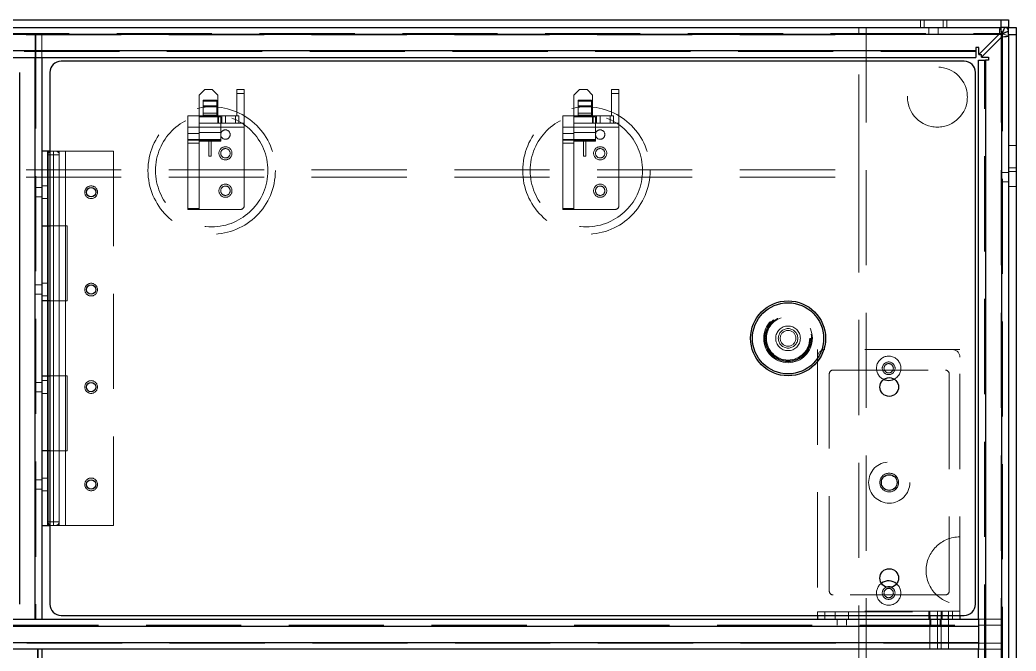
# Model space of a CAD drawing. Header units: millimetres. Extents: x 108 to 5832, y 144 to 4056.
# Drawn here: x 2504 to 2769.8, y 1603.3 to 1771.8 of the extents above; entities that cross this region are included whole.
import ezdxf

# ---------------------------------------------------------------- set-up
doc = ezdxf.new("R2010")
doc.units = ezdxf.units.MM
doc.header["$LTSCALE"] = 20
doc.linetypes.add('HIDDEN', pattern=[1.905, 1.27, -0.635])

msp = doc.modelspace()

# ---------------------------------------------------------------- linework, layer by layer
at = {"color": 7, "linetype": 'Continuous', "lineweight": 25}
for p, q in [((1119.8, 1771.81), (2765.8, 1771.81)), ((2765.8, 1769.81), (2765.8, 1771.81)), ((2765.8, 1771.81), (2767.8, 1771.81)), ((2767.8, 1771.81), (2767.8, 1769.81)), ((1467.8, 1769.81), (2765.8, 1769.81)), ((2765.3, 1768.01), (2759.9, 1762.61)), ((2765.35, 1768.7), (2765.3, 1768.01)), ((2765.3, 1768.01), (2766, 1768.01)), ((2765.4, 1769.29), (2765.35, 1768.7)), ((2765.45, 1769.68), (2765.4, 1769.29)), ((2767.8, 1769.81), (2765.8, 1769.81)), ((2766, 1767.31), (2766, 1768.01)), ((2767.8, 1769.81), (2769.8, 1769.81)), ((2767.8, 1767.81), (2767.8, 1769.81)), ((2769.8, 1769.81), (2769.8, 1767.81)), ((2760.6, 1761.91), (2766, 1767.31)), ((2766, 1767.31), (2766.69, 1767.36)), ((2766, 1132.32), (2766, 1767.31)), ((2766.69, 1767.36), (2767.28, 1767.41)), ((2767.28, 1767.41), (2767.67, 1767.46)), ((2767.8, 1767.81), (2767.8, 1131.81)), ((2769.8, 1767.81), (2767.8, 1767.81)), ((2769.8, 1767.81), (2769.8, 1131.81)), ((2759.9, 1764.41), (2759.1, 1764.41)), ((2759.1, 1764.41), (2759.1, 1763.61)), ((2759.1, 1763.61), (2759.1, 1761.81)), ((2759.9, 1762.61), (2759.9, 1764.41)), ((2759.9, 1762.61), (2760.6, 1762.61)), ((2760.6, 1761.91), (2760.6, 1762.61)), ((1469.8, 1761.81), (2759.1, 1761.81)), ((2509.8, 1761.81), (2509.8, 1736.81)), ((2755.95, 1760.81), (2514.95, 1760.81)), ((2759.8, 1611.81), (2759.8, 1761.11)), ((2759.8, 1761.11), (2761.6, 1761.11)), ((2760.6, 1761.91), (2762.4, 1761.91)), ((2761.6, 1761.11), (2761.6, 1138.52)), ((2762.4, 1761.11), (2761.6, 1761.11)), ((2762.4, 1761.91), (2762.4, 1761.11)), ((2503.95, 1615.81), (2503.95, 1757.81)), ((2511.95, 1757.81), (2511.95, 1615.81)), ((2758.95, 1615.81), (2758.95, 1757.81)), ((2509.8, 1736.81), (2509.8, 1716.81)), ((2511.95, 1736.81), (2509.8, 1736.81)), ((2509.8, 1716.81), (2511.95, 1716.81)), ((2509.8, 1716.81), (2509.8, 1696.81)), ((2509.8, 1696.81), (2509.8, 1676.81)), ((2511.95, 1696.81), (2509.8, 1696.81)), ((2509.8, 1676.81), (2511.95, 1676.81)), ((2509.8, 1676.81), (2509.8, 1656.81)), ((2509.8, 1656.81), (2509.8, 1636.81)), ((2511.95, 1656.81), (2509.8, 1656.81)), ((2509.8, 1636.81), (2511.95, 1636.81)), ((2509.8, 1636.81), (2509.8, 1611.81)), ((1469.8, 1611.81), (2759.8, 1611.81)), ((2514.95, 1612.81), (2755.95, 1612.81)), ((2716.8, 1612.81), (2716.8, 1611.81)), ((2746.8, 1612.81), (2746.8, 1611.81)), ((2748.8, 1611.81), (2748.8, 1612.81)), ((2749.8, 1612.81), (2749.8, 1611.81)), ((2751.8, 1611.81), (2751.8, 1612.81)), ((2754.8, 1612.81), (2754.8, 1611.81)), ((2759.8, 1611.81), (2759.8, 1610.01)), ((1469.8, 1610.01), (2759.8, 1610.01)), ((2759.8, 1610.01), (2759.8, 1605.61)), ((1469.8, 1605.61), (2759.8, 1605.61)), ((2759.8, 1603.81), (1469.8, 1603.81)), ((2508.6, 1603.81), (2508.6, 1453.81)), ((2509.8, 1603.81), (2509.8, 1558.81)), ((2759.8, 1605.61), (2759.8, 1603.81)), ((2759.8, 1453.81), (2759.8, 1603.81))]:
    msp.add_line(p, q, dxfattribs=at)
at = {"color": 1, "linetype": 'HIDDEN', "lineweight": 18}
for p, q in [((2744.3, 1771.81), (2744.3, 1769.81)), ((2745.3, 1771.81), (2745.3, 1769.81)), ((2750.3, 1769.81), (2750.3, 1771.81)), ((2751.3, 1769.81), (2751.3, 1771.81)), ((2765.8, 1771.81), (2765.8, 1769.81)), ((1119.6, 1768.01), (2766, 1768.01)), ((1120.11, 1768.21), (2765.5, 1768.21)), ((2765.3, 1768.01), (1120.31, 1768.01)), ((2508, 1611.81), (2508, 1768.21)), ((2508, 1761.81), (2508, 1768.21)), ((2508.2, 1768.21), (2508.2, 1611.81)), ((2509.8, 1768.21), (2509.8, 1761.81)), ((2727.8, 1767.81), (2727.8, 1769.81)), ((2729.8, 1769.81), (2729.8, 1129.81)), ((2746.55, 1769.81), (2746.55, 1768.21)), ((2749.05, 1768.21), (2749.05, 1769.81)), ((2765.3, 1768.01), (2759.9, 1762.61)), ((2765.32, 1768.05), (2765.3, 1768.01)), ((2765.3, 1768.01), (2766, 1768.01)), ((2765.35, 1768.09), (2765.32, 1768.05)), ((2765.37, 1768.13), (2765.35, 1768.09)), ((2765.4, 1768.16), (2765.37, 1768.13)), ((2765.42, 1768.18), (2765.4, 1768.16)), ((2765.45, 1768.2), (2765.42, 1768.18)), ((2765.47, 1768.21), (2765.45, 1768.2)), ((2765.5, 1768.21), (2765.47, 1768.21)), ((2765.5, 1768.21), (2766.2, 1768.21)), ((2765.61, 1768.2), (2765.56, 1768.21)), ((2765.62, 1768.2), (2765.61, 1768.2)), ((2765.75, 1769.29), (2765.62, 1769.68)), ((2765.88, 1768.7), (2765.75, 1769.29)), ((2765.8, 1769.81), (2765.8, 1129.81)), ((2766, 1768.01), (2765.88, 1768.7)), ((2766, 1767.31), (2766, 1768.01)), ((2766.69, 1767.89), (2766, 1768.01)), ((2766.04, 1767.95), (2766, 1768.01)), ((2766, 1768.01), (2766, 1131.61)), ((2766.08, 1767.89), (2766.04, 1767.95)), ((2766.2, 1767.51), (2766.2, 1768.21)), ((1057.8, 1767.81), (2727.8, 1767.81)), ((2727.8, 1731.81), (2727.8, 1767.81)), ((2766, 1767.31), (2760.6, 1761.91)), ((2766, 1767.31), (2766.04, 1767.33)), ((2766, 1132.32), (2766, 1767.31)), ((2766.04, 1767.33), (2766.08, 1767.36)), ((2766.08, 1767.36), (2766.11, 1767.38)), ((2766.11, 1767.38), (2766.14, 1767.41)), ((2766.14, 1767.41), (2766.17, 1767.43)), ((2766.17, 1767.7), (2766.15, 1767.75)), ((2766.17, 1767.43), (2766.19, 1767.46)), ((2766.19, 1767.46), (2766.2, 1767.48)), ((2766.2, 1767.48), (2766.2, 1767.51)), ((2766.2, 1767.51), (2766.2, 1132.12)), ((2767.28, 1767.76), (2766.69, 1767.89)), ((2767.67, 1767.63), (2767.28, 1767.76)), ((2767.8, 1767.81), (2769.8, 1767.81)), ((1126.51, 1763.61), (2759.1, 1763.61)), ((2759.1, 1763.41), (1126.51, 1763.41)), ((2761.4, 1138.52), (2761.4, 1761.11)), ((2761.6, 1761.11), (2761.6, 1138.52)), ((2553.3, 1753.21), (2551.8, 1751.71)), ((2553.3, 1753.21), (2555.3, 1753.21)), ((2556.8, 1751.71), (2555.3, 1753.21)), ((2561.8, 1753.21), (2563.8, 1753.21)), ((2561.8, 1752.21), (2561.8, 1753.21)), ((2563.8, 1752.21), (2561.8, 1752.21)), ((2561.8, 1746.21), (2561.8, 1752.21)), ((2563.8, 1753.21), (2563.8, 1752.21)), ((2563.8, 1744.21), (2563.8, 1752.21)), ((2653.3, 1753.21), (2651.8, 1751.71)), ((2653.3, 1753.21), (2655.3, 1753.21)), ((2656.8, 1751.71), (2655.3, 1753.21)), ((2661.8, 1752.21), (2661.8, 1753.21)), ((2661.8, 1753.21), (2663.8, 1753.21)), ((2661.8, 1746.21), (2661.8, 1752.21)), ((2663.8, 1752.21), (2661.8, 1752.21)), ((2663.8, 1753.21), (2663.8, 1752.21)), ((2663.8, 1744.21), (2663.8, 1752.21)), ((2551.8, 1751.71), (2551.8, 1744.21)), ((2552.9, 1750.41), (2556.5, 1750.41)), ((2552.9, 1750.12), (2552.9, 1750.41)), ((2552.9, 1750.12), (2556.5, 1750.12)), ((2552.9, 1748.91), (2552.9, 1750.12)), ((2556.5, 1750.12), (2556.5, 1750.41)), ((2556.5, 1748.91), (2556.5, 1750.12)), ((2556.8, 1751.71), (2556.8, 1744.21)), ((2651.8, 1751.71), (2651.8, 1744.21)), ((2652.9, 1750.41), (2656.5, 1750.41)), ((2652.9, 1750.12), (2652.9, 1750.41)), ((2652.9, 1750.12), (2656.5, 1750.12)), ((2652.9, 1748.91), (2652.9, 1750.12)), ((2656.5, 1750.12), (2656.5, 1750.41)), ((2656.5, 1748.91), (2656.5, 1750.12)), ((2656.8, 1751.71), (2656.8, 1744.21)), ((2552.9, 1748.91), (2556.5, 1748.91)), ((2552.9, 1748.62), (2552.9, 1748.91)), ((2552.9, 1748.62), (2556.5, 1748.62)), ((2552.9, 1746.15), (2552.9, 1748.62)), ((2556.5, 1746.91), (2552.9, 1746.91)), ((2556.5, 1748.62), (2556.5, 1748.91)), ((2556.5, 1746.15), (2556.5, 1748.62)), ((2652.9, 1748.62), (2652.9, 1748.91)), ((2652.9, 1748.91), (2656.5, 1748.91)), ((2652.9, 1748.62), (2656.5, 1748.62)), ((2652.9, 1746.15), (2652.9, 1748.62)), ((2656.5, 1746.91), (2652.9, 1746.91)), ((2656.5, 1748.62), (2656.5, 1748.91)), ((2656.5, 1746.15), (2656.5, 1748.62)), ((2548.8, 1746.21), (2548.8, 1739.68)), ((2551.8, 1746.21), (2548.8, 1746.21)), ((2556.8, 1746.21), (2551.8, 1746.21)), ((2551.8, 1745.91), (2557.6, 1745.91)), ((2551.8, 1744.21), (2556.8, 1744.21)), ((2551.8, 1739.68), (2551.8, 1744.21)), ((2552.9, 1746.41), (2556.5, 1746.41)), ((2552.9, 1746.15), (2556.5, 1746.15)), ((2552.9, 1745.91), (2552.9, 1746.15)), ((2556.5, 1745.91), (2556.5, 1746.15)), ((2556.8, 1746.21), (2556.97, 1746.21)), ((2556.97, 1744.21), (2556.8, 1744.21)), ((2556.97, 1746.21), (2556.97, 1744.21)), ((2556.97, 1746.21), (2561.51, 1746.21)), ((2561.51, 1744.21), (2556.97, 1744.21)), ((2557.6, 1739.91), (2557.6, 1745.91)), ((2557.8, 1746.21), (2557.8, 1744.21)), ((2558.8, 1744.21), (2558.8, 1746.21)), ((2561.51, 1744.21), (2561.51, 1746.21)), ((2561.51, 1746.21), (2562.34, 1746.21)), ((2562.34, 1744.21), (2561.51, 1744.21)), ((2562.34, 1746.21), (2562.34, 1744.21)), ((2563.8, 1744.21), (2562.34, 1744.21)), ((2563.8, 1744.21), (2563.8, 1743.21)), ((2648.8, 1746.21), (2648.8, 1739.68)), ((2651.8, 1746.21), (2648.8, 1746.21)), ((2656.8, 1746.21), (2651.8, 1746.21)), ((2651.8, 1745.91), (2657.6, 1745.91)), ((2651.8, 1744.21), (2656.8, 1744.21)), ((2651.8, 1739.68), (2651.8, 1744.21)), ((2652.9, 1746.41), (2656.5, 1746.41)), ((2652.9, 1746.15), (2656.5, 1746.15)), ((2652.9, 1745.91), (2652.9, 1746.15)), ((2656.5, 1745.91), (2656.5, 1746.15)), ((2656.8, 1746.21), (2656.97, 1746.21)), ((2656.97, 1744.21), (2656.8, 1744.21)), ((2656.97, 1746.21), (2656.97, 1744.21)), ((2656.97, 1746.21), (2661.51, 1746.21)), ((2661.51, 1744.21), (2656.97, 1744.21)), ((2657.6, 1739.91), (2657.6, 1745.91)), ((2657.8, 1746.21), (2657.8, 1744.21)), ((2658.8, 1744.21), (2658.8, 1746.21)), ((2661.51, 1744.21), (2661.51, 1746.21)), ((2661.51, 1746.21), (2662.34, 1746.21)), ((2662.34, 1744.21), (2661.51, 1744.21)), ((2662.34, 1746.21), (2662.34, 1744.21)), ((2663.8, 1744.21), (2662.34, 1744.21)), ((2663.8, 1744.21), (2663.8, 1743.21)), ((2548.8, 1743.21), (2551.8, 1743.21)), ((2551.8, 1741.51), (2548.8, 1741.51)), ((2563.8, 1743.21), (2551.8, 1743.21)), ((2557.6, 1741.76), (2551.8, 1741.76)), ((2563.8, 1722.21), (2563.8, 1743.21)), ((2648.8, 1743.21), (2651.8, 1743.21)), ((2651.8, 1741.51), (2648.8, 1741.51)), ((2663.8, 1743.21), (2651.8, 1743.21)), ((2657.6, 1741.76), (2651.8, 1741.76)), ((2663.8, 1722.21), (2663.8, 1743.21)), ((2548.8, 1739.91), (2551.8, 1739.91)), ((2548.8, 1739.68), (2551.8, 1739.68)), ((2548.8, 1738.91), (2548.8, 1739.68)), ((2551.8, 1738.91), (2548.8, 1738.91)), ((2548.8, 1721.45), (2548.8, 1738.91)), ((2551.8, 1739.91), (2557.6, 1739.91)), ((2551.8, 1739.68), (2551.8, 1738.91)), ((2551.8, 1739.66), (2557.6, 1739.66)), ((2557.6, 1739.41), (2551.8, 1739.41)), ((2551.8, 1721.45), (2551.8, 1738.91)), ((2554.4, 1735.41), (2554.4, 1739.91)), ((2555, 1735.41), (2555, 1739.91)), ((2557.6, 1739.41), (2557.6, 1739.91)), ((2648.8, 1739.91), (2651.8, 1739.91)), ((2648.8, 1739.68), (2651.8, 1739.68)), ((2648.8, 1738.91), (2648.8, 1739.68)), ((2651.8, 1738.91), (2648.8, 1738.91)), ((2648.8, 1721.45), (2648.8, 1738.91)), ((2651.8, 1739.91), (2657.6, 1739.91)), ((2651.8, 1739.68), (2651.8, 1738.91)), ((2651.8, 1739.66), (2657.6, 1739.66)), ((2657.6, 1739.41), (2651.8, 1739.41)), ((2651.8, 1721.45), (2651.8, 1738.91)), ((2654.4, 1735.41), (2654.4, 1739.91)), ((2655, 1735.41), (2655, 1739.91)), ((2657.6, 1739.41), (2657.6, 1739.91)), ((2511.3, 1736.81), (2511.3, 1716.81)), ((2511.45, 1736.81), (2511.45, 1716.81)), ((2512.95, 1736.81), (2511.95, 1736.81)), ((2512.95, 1716.81), (2512.95, 1736.81)), ((2512.95, 1736.81), (2528.95, 1736.81)), ((2514.45, 1716.81), (2514.45, 1736.81)), ((2516.1, 1716.81), (2516.1, 1736.81)), ((2528.95, 1736.81), (2528.95, 1636.81)), ((2769.8, 1738.31), (2767.8, 1738.31)), ((2511.45, 1735.81), (2514.45, 1735.81)), ((2511.45, 1735.81), (2511.45, 1637.81)), ((2514.45, 1637.81), (2514.45, 1735.81)), ((2554.4, 1735.41), (2555, 1735.41)), ((2654.4, 1735.41), (2655, 1735.41)), ((1057.8, 1731.81), (2727.8, 1731.81)), ((2727.8, 1729.81), (2727.8, 1731.81)), ((2767.8, 1731.06), (2766.2, 1731.06)), ((2769.8, 1732.31), (2767.8, 1732.31)), ((2767.8, 1731.31), (2769.8, 1731.31)), ((1057.8, 1729.81), (2727.8, 1729.81)), ((2727.8, 1729.81), (2727.8, 1169.81)), ((2766.2, 1728.56), (2767.8, 1728.56)), ((2509.8, 1727.06), (2508.2, 1727.06)), ((2511.3, 1727.51), (2509.8, 1727.51)), ((2767.8, 1727.31), (2769.8, 1727.31)), ((2508.2, 1724.56), (2509.8, 1724.56)), ((2509.8, 1724.11), (2511.3, 1724.11)), ((2548.8, 1721.45), (2551.8, 1721.45)), ((2548.8, 1721.21), (2548.8, 1721.45)), ((2551.8, 1721.21), (2548.8, 1721.21)), ((2551.8, 1721.45), (2551.8, 1721.21)), ((2551.8, 1721.21), (2562.8, 1721.21)), ((2648.8, 1721.45), (2651.8, 1721.45)), ((2648.8, 1721.21), (2648.8, 1721.45)), ((2651.8, 1721.21), (2648.8, 1721.21)), ((2651.8, 1721.45), (2651.8, 1721.21)), ((2651.8, 1721.21), (2662.8, 1721.21)), ((2511.3, 1716.81), (2511.3, 1696.81)), ((2511.45, 1716.81), (2511.45, 1696.81)), ((2511.95, 1716.81), (2512.95, 1716.81)), ((2516.6, 1716.81), (2512.95, 1716.81)), ((2512.95, 1696.81), (2512.95, 1716.81)), ((2514.45, 1696.81), (2514.45, 1716.81)), ((2516.1, 1696.81), (2516.1, 1716.81)), ((2516.6, 1696.81), (2516.6, 1716.81)), ((2511.3, 1701.51), (2509.8, 1701.51)), ((2509.8, 1701.06), (2508.2, 1701.06)), ((2508.2, 1698.56), (2509.8, 1698.56)), ((2509.8, 1698.11), (2511.3, 1698.11)), ((2511.3, 1696.81), (2511.3, 1676.81)), ((2511.45, 1696.81), (2511.45, 1676.81)), ((2512.95, 1696.81), (2511.95, 1696.81)), ((2512.95, 1676.81), (2512.95, 1696.81)), ((2512.95, 1696.81), (2516.6, 1696.81)), ((2514.45, 1676.81), (2514.45, 1696.81)), ((2516.1, 1676.81), (2516.1, 1696.81)), ((2716.8, 1683.81), (2716.8, 1613.81)), ((2754.8, 1683.81), (2716.8, 1683.81)), ((2754.8, 1613.81), (2754.8, 1683.81)), ((2720.95, 1678.31), (2750.95, 1678.31)), ((2509.8, 1675.06), (2508.2, 1675.06)), ((2511.3, 1675.51), (2509.8, 1675.51)), ((2511.3, 1676.81), (2511.3, 1656.81)), ((2511.45, 1676.81), (2511.45, 1656.81)), ((2511.95, 1676.81), (2512.95, 1676.81)), ((2516.6, 1676.81), (2512.95, 1676.81)), ((2512.95, 1656.81), (2512.95, 1676.81)), ((2514.45, 1656.81), (2514.45, 1676.81)), ((2516.1, 1656.81), (2516.1, 1676.81)), ((2516.6, 1656.81), (2516.6, 1676.81)), ((2719.95, 1619.31), (2719.95, 1677.31)), ((2751.95, 1677.31), (2751.95, 1619.31)), ((2508.2, 1672.56), (2509.8, 1672.56)), ((2509.8, 1672.11), (2511.3, 1672.11)), ((2511.3, 1656.81), (2511.3, 1636.81)), ((2511.45, 1656.81), (2511.45, 1636.81)), ((2512.95, 1656.81), (2511.95, 1656.81)), ((2512.95, 1636.81), (2512.95, 1656.81)), ((2512.95, 1656.81), (2516.6, 1656.81)), ((2514.45, 1636.81), (2514.45, 1656.81)), ((2516.1, 1636.81), (2516.1, 1656.81)), ((2509.8, 1649.06), (2508.2, 1649.06)), ((2511.3, 1649.51), (2509.8, 1649.51)), ((2508.2, 1646.56), (2509.8, 1646.56)), ((2509.8, 1646.11), (2511.3, 1646.11)), ((2514.45, 1637.81), (2511.45, 1637.81)), ((2511.95, 1636.81), (2512.95, 1636.81)), ((2528.95, 1636.81), (2512.95, 1636.81)), ((2750.95, 1618.31), (2720.95, 1618.31)), ((2754.8, 1614.01), (2716.8, 1614.01)), ((2716.8, 1613.81), (2754.8, 1613.81)), ((2716.8, 1613.81), (2716.8, 1612.81)), ((2718.8, 1611.81), (2718.8, 1613.81)), ((2721.55, 1613.81), (2721.55, 1611.81)), ((2725.05, 1611.81), (2725.05, 1613.81)), ((2746.55, 1613.81), (2746.55, 1611.81)), ((2746.8, 1613.81), (2746.8, 1612.81)), ((2748.8, 1612.81), (2748.8, 1613.81)), ((2749.8, 1613.81), (2749.8, 1612.81)), ((2750.05, 1611.81), (2750.05, 1613.81)), ((2751.8, 1612.81), (2751.8, 1613.81)), ((2752.8, 1613.81), (2752.8, 1611.81)), ((2754.8, 1613.81), (2754.8, 1612.81)), ((2722.05, 1611.81), (2722.05, 1610.21)), ((2724.55, 1610.21), (2724.55, 1611.81)), ((2746.8, 1611.81), (2746.8, 1603.81)), ((2747.05, 1611.81), (2747.05, 1610.21)), ((2748.8, 1603.81), (2748.8, 1611.81)), ((2749.55, 1610.21), (2749.55, 1611.81)), ((2749.8, 1611.81), (2749.8, 1603.81)), ((2751.8, 1603.81), (2751.8, 1611.81)), ((2759.8, 1611.81), (2766.2, 1611.81)), ((1470.8, 1610.21), (2759.8, 1610.21)), ((2759.8, 1610.01), (1470.8, 1610.01)), ((2766.2, 1610.21), (2759.8, 1610.21)), ((1470.8, 1605.61), (2759.8, 1605.61)), ((2759.8, 1605.41), (1470.8, 1605.41)), ((2508.6, 1453.81), (2508.6, 1603.81)), ((2508.8, 1603.81), (2508.8, 1453.81)), ((2759.8, 1605.41), (2766.2, 1605.41)), ((2759.8, 1603.81), (2766.2, 1603.81))]:
    msp.add_line(p, q, dxfattribs=at)
at = {"color": 8, "linetype": 'Continuous', "lineweight": 25}
for p, q in [((1469.79, 1768.01), (2765.3, 1768.01)), ((1469.8, 1763.61), (2759.1, 1763.61)), ((2508, 1611.81), (2508, 1761.81))]:
    msp.add_line(p, q, dxfattribs=at)
at = {"color": 1, "linetype": 'HIDDEN', "lineweight": 18, "flags": 128}
msp.add_lwpolyline([(2766.2, 1768.21), (2766.2, 1768.21), (2766.18, 1768.19), (2766.14, 1768.15), (2766.07, 1768.08), (2766.03, 1768.04), (2766.01, 1768.03), (2766, 1768.02), (2766, 1768.02), (2766, 1768.02), (2766, 1768.02), (2766, 1768.01)], dxfattribs=at)
at = {"color": 7, "linetype": 'Continuous', "lineweight": 25, "flags": 128}
for points in [[(2734.49, 1675.84), (2734.75, 1675.74), (2735.8, 1675.56)], [(2735.8, 1675.56), (2736.86, 1675.74), (2737.29, 1675.93)]]:
    msp.add_lwpolyline(points, dxfattribs=at)
at = {"color": 1, "linetype": 'HIDDEN', "lineweight": 18}
for centre, radius in [((2748.8, 1751.21), 8), ((2555.13, 1731.59), 17), ((2655.13, 1731.59), 17), ((2555.13, 1731.59), 15), ((2655.13, 1731.59), 15), ((2558.8, 1741.21), 1.25), ((2658.8, 1741.21), 1.25), ((2558.8, 1736.21), 1.75), ((2558.8, 1736.21), 1.25), ((2658.8, 1736.21), 1.75), ((2658.8, 1736.21), 1.25), ((2522.95, 1725.81), 1.7), ((2558.8, 1726.21), 1.75), ((2558.8, 1726.21), 1.25), ((2658.8, 1726.21), 1.75), ((2658.8, 1726.21), 1.25), ((2522.95, 1699.81), 1.7), ((2708.95, 1686.81), 6.5), ((2708.95, 1686.81), 6.25), ((2708.95, 1686.81), 6), ((2708.95, 1686.81), 5.79), ((2708.95, 1686.81), 5.79), ((2708.95, 1686.81), 3.29), ((2708.95, 1686.81), 2.6), ((2708.95, 1686.81), 2.1), ((2735.8, 1678.81), 1.7), ((2735.8, 1678.81), 1.25), ((2522.95, 1673.81), 1.7), ((2735.95, 1648.31), 5.5), ((2522.95, 1647.81), 1.7), ((2735.95, 1648.31), 2.5), ((2735.8, 1618.81), 1.25)]:
    msp.add_circle(centre, radius, dxfattribs=at)
at = {"color": 7, "linetype": 'Continuous', "lineweight": 25}
for centre, radius in [((2522.95, 1725.81), 1.25), ((2522.95, 1699.81), 1.25), ((2708.95, 1686.81), 10), ((2708.95, 1686.81), 9.5), ((2522.95, 1673.81), 1.25), ((2735.95, 1673.81), 2.5), ((2522.95, 1647.81), 1.25), ((2735.95, 1648.31), 2.1), ((2735.95, 1622.81), 2.5)]:
    msp.add_circle(centre, radius, dxfattribs=at)
for centre, radius, start, end in [((2766.8, 1768.81), 1, 0, 90), ((2514.95, 1757.81), 3, 90, 180), ((2755.95, 1757.81), 3, 0, 90), ((2735.8, 1618.81), 3.25, 49.2561, 126.4488), ((2735.8, 1618.81), 1.7, 66.3552, 109.3496), ((2514.95, 1615.81), 3, 180, 270), ((2755.95, 1615.81), 3, 270, 0)]:
    msp.add_arc(centre, radius, start, end, dxfattribs=at)
at = {"color": 1, "linetype": 'HIDDEN', "lineweight": 18}
for centre, radius, start, end in [((2512.45, 1735.81), 1, 90, 180), ((2513.45, 1735.81), 1, 0, 90), ((2562.8, 1722.21), 1, 270, 0), ((2662.8, 1722.21), 1, 270, 0), ((2718.8, 1681.81), 2, 90, 180), ((2752.8, 1681.81), 2, 0, 90), ((2735.8, 1678.81), 3.25, 297.2695, 246.1673), ((2720.95, 1677.31), 1, 90, 180), ((2750.95, 1677.31), 1, 0, 90), ((2512.45, 1637.81), 1, 180, 270), ((2513.45, 1637.81), 1, 270, 0), ((2754.8, 1624.81), 9, 90, 270), ((2720.95, 1619.31), 1, 180, 270), ((2735.8, 1618.81), 3.25, 126.4488, 270), ((2735.8, 1618.81), 1.7, 109.3496, 270), ((2735.8, 1618.81), 3.25, 270, 49.2561), ((2735.8, 1618.81), 1.7, 270, 66.3552), ((2750.95, 1619.31), 1, 270, 0)]:
    msp.add_arc(centre, radius, start, end, dxfattribs=at)
for points, knots in [([(2765.81, 1768.13), (2765.79, 1768.14), (2765.73, 1768.17), (2765.66, 1768.19), (2765.62, 1768.2)], [0, 0, 0, 0, 0.334094, 1, 1, 1, 1]), ([(2766, 1768.01), (2765.96, 1768.04), (2765.9, 1768.08), (2765.83, 1768.11), (2765.81, 1768.13)], [0, 0, 0, 0, 0.666381, 1, 1, 1, 1]), ([(2766.8, 1769.81), (2766.8, 1769.81), (2766.8, 1769.81), (2766.79, 1769.79), (2766.75, 1769.7), (2766.66, 1769.5), (2766.53, 1769.2), (2766.36, 1768.81), (2766.22, 1768.51), (2766.16, 1768.36), (2766.09, 1768.22), (2766.06, 1768.14), (2766.03, 1768.09), (2766.02, 1768.06), (2766.01, 1768.04), (2766.01, 1768.04), (2766.01, 1768.04), (2766.01, 1768.03), (2766.01, 1768.03), (2766.01, 1768.02), (2766, 1768.02), (2766, 1768.02), (2766, 1768.01)], [0, 0, 0, 0, 0.0000202, 0.1058838, 0.2711656, 0.3160811, 0.5341724, 0.7608885, 0.7985821, 0.8846288, 0.9273361, 0.9578254, 0.9753029, 0.985499, 0.9914629, 0.9916802, 0.9918258, 0.9922983, 0.994323, 0.9966714, 0.9971062, 1, 1, 1, 1]), ([(2766, 1768.01), (2766.01, 1768.02), (2766.01, 1768.02), (2766.01, 1768.02), (2766.02, 1768.02), (2766.02, 1768.02), (2766.24, 1768.11), (2766.65, 1768.31), (2767.19, 1768.54), (2767.49, 1768.68), (2767.68, 1768.76), (2767.78, 1768.8), (2767.8, 1768.81), (2767.8, 1768.81), (2767.8, 1768.81)], [0, 0, 0, 0, 0.002913, 0.003348, 0.005662, 0.007688, 0.008213, 0.247816, 0.465325, 0.683655, 0.728586, 0.894021, 0.99998, 1, 1, 1, 1]), ([(2766, 1768.01), (2766, 1768.01), (2766.01, 1768.03), (2766.04, 1768.05), (2766.08, 1768.1), (2766.13, 1768.15), (2766.18, 1768.19), (2766.2, 1768.21), (2766.2, 1768.21), (2766.2, 1768.21)], [0, 0, 0, 0, 0.007088, 0.130517, 0.252154, 0.529765, 0.728875, 0.864126, 1, 1, 1, 1]), ([(2766.15, 1767.75), (2766.15, 1767.75), (2766.13, 1767.8), (2766.1, 1767.85), (2766.08, 1767.89), (2766.08, 1767.89)], [0, 0, 0, 0, 0.061334, 0.970066, 1, 1, 1, 1])]:
    msp.add_open_spline(points, degree=3, knots=knots, dxfattribs=at)
at = {"color": 7, "linetype": 'Continuous', "lineweight": 25}
for points, knots in [([(2766, 1768.01), (2766, 1768.02), (2766, 1768.02), (2766.01, 1768.02), (2766.01, 1768.03), (2766.01, 1768.03), (2766.09, 1768.26), (2766.3, 1768.66), (2766.53, 1769.21), (2766.66, 1769.5), (2766.75, 1769.7), (2766.79, 1769.79), (2766.8, 1769.81), (2766.8, 1769.81), (2766.8, 1769.81)], [0, 0, 0, 0, 0.002896, 0.003332, 0.005682, 0.007709, 0.008182, 0.247798, 0.465337, 0.683629, 0.728585, 0.894019, 0.99998, 1, 1, 1, 1]), ([(2767.8, 1768.81), (2767.8, 1768.81), (2767.8, 1768.81), (2767.78, 1768.8), (2767.68, 1768.76), (2767.49, 1768.68), (2767.19, 1768.54), (2766.8, 1768.37), (2766.5, 1768.24), (2766.35, 1768.17), (2766.21, 1768.11), (2766.13, 1768.07), (2766.08, 1768.05), (2766.05, 1768.03), (2766.03, 1768.03), (2766.02, 1768.02), (2766.02, 1768.02), (2766.02, 1768.02), (2766.02, 1768.02), (2766.01, 1768.02), (2766.01, 1768.02), (2766.01, 1768.02), (2766, 1768.01)], [0, 0, 0, 0, 0.00002, 0.105882, 0.271166, 0.316056, 0.534186, 0.760891, 0.798639, 0.884685, 0.927321, 0.95781, 0.975304, 0.985522, 0.991449, 0.991704, 0.991794, 0.992319, 0.994344, 0.996655, 0.99709, 1, 1, 1, 1])]:
    msp.add_open_spline(points, degree=3, knots=knots, dxfattribs=at)

doc.saveas('drawing.dxf')
